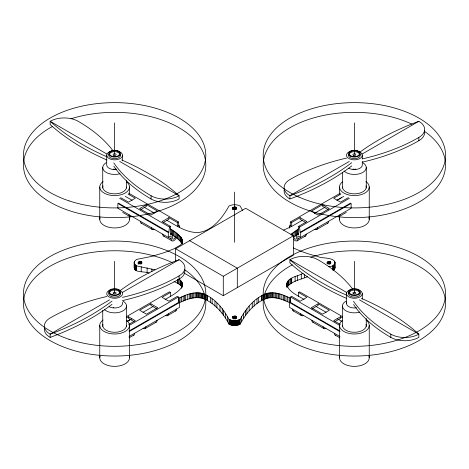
<?xml version="1.0" encoding="UTF-8"?>
<svg xmlns="http://www.w3.org/2000/svg" width="469" height="469" viewBox="0 0 469 469"><rect width="100%" height="100%" fill="white"/><g stroke="black" fill="none" stroke-linecap="round" stroke-linejoin="round"><path stroke-width="0.7" d="M303.138 273.327C298.003 276.417 287.116 277.097 286.817 284.853C289.056 292.48 298.149 295.452 304.105 299.574M170.581 228.972L176.491 232.999L181.286 237.613L182.236 239.876L182.33 241.512L181.767 243.517L180.612 244.959L174.028 248.758L164.783 252.48L151.886 256.361L136.467 259.445L134.427 261.497L134.427 263.865L136.456 265.911L154.952 269.804M333.137 270.478L334.872 268.327L334.719 266.351M176.344 237.625A3.963 2.286 -60 0 1 173.19 240.955A3.963 2.286 -60 0 1 171.109 239.026L117.854 208.277L117.854 203.423L168.307 232.554L168.869 232.231L169.426 227.049L170.505 226.427L170.505 234.523L171.507 233.943M175.318 236.493L175.254 237.05A1.964 1.137 -60 0 1 173.911 239.014A1.964 1.137 -60 0 1 172.574 238.598L172.51 234.723M339.937 336.496L289.479 307.365L289.479 302.511L290.041 302.188L290.604 297.012L291.677 296.39L300.09 301.245L306.902 297.305L298.495 292.451L298.495 296.496M340.424 193.105L290.604 221.872L290.041 226.404L289.479 226.081L289.479 228.163M138.208 262.376C141.228 267.57 144.475 258.683 138.208 262.376L138.144 264.059M232.671 207.837C235.684 213.037 238.932 204.144 232.671 207.837L232.671 209.227M232.671 316.909C235.684 322.109 238.932 313.216 232.671 316.909L232.671 318.299M327.133 262.376C330.147 267.57 333.395 258.683 327.133 262.376L327.133 263.76M134.427 266.351C132.944 273.726 145.472 270.795 149.148 273.198M287.192 287.163C291.718 280.743 300.934 279.688 307.699 276.616M165.065 299.568C170.517 295.98 190.244 287.186 178.853 279.084L178.853 283.944L181.204 285.85L181.954 287.163L181.954 282.309M228.972 324.173L228.972 319.319C222.986 308.057 213.465 296.261 200.568 293.055C193.398 291.953 186.381 294.567 180.02 297.633L180.02 302.487C186.609 299.269 193.961 296.666 201.383 298.02C213.794 301.86 223.15 312.981 228.972 324.173C232.389 325.973 236.745 325.961 240.175 324.179L240.175 319.325C246.161 308.063 255.687 296.267 268.579 293.055C276.165 291.888 283.516 294.866 290.188 298.149L290.188 302.312M240.175 324.179C246.161 312.917 255.687 301.121 268.579 297.909C275.754 296.807 282.772 299.421 289.127 302.487L289.127 297.633M328.593 266.609C331.694 267.523 336.877 264.047 334.25 260.746C329.736 257.041 322.531 258.8 317.273 256.367C309.1 254.286 301.045 251.601 293.436 247.943M290.979 234.389L298.589 228.972M298.589 233.826L293.916 236.898L293.916 232.038M146.486 204.695L139.674 208.629L150.883 215.101L157.701 211.167L146.486 204.695L146.486 206.313L140.911 209.532M179.521 227.465L179.521 226.081L178.959 226.404L178.396 221.872L177.323 222.494L168.91 217.639L162.098 221.573L170.505 226.427M163.335 222.476L168.91 219.258L168.91 217.639M175.635 261.708L175.635 248.758L245.715 208.3L293.365 235.813L293.365 255.236L223.285 295.693L183.789 272.888M109.57 299.849L50.154 334.151L50.154 337.387A235.614 136.033 0 0 0 112.009 304.317M122.21 292.55L179.094 259.709A19.821 11.444 0 0 1 179.094 275.895L179.094 279.131A166.694 96.239 0 0 1 122.421 300.6M349.317 161.43L289.906 195.731L289.906 198.973A235.614 136.033 0 0 0 351.762 165.903M361.962 154.131L418.846 121.289A19.821 11.444 0 0 1 418.846 137.476L418.846 140.712A166.694 96.239 0 0 1 362.174 162.18M126.542 316.593L169.426 291.829L170.505 292.451L170.505 296.496M126.659 317.771L128.459 316.727L135.277 320.661L128.67 324.478M150.883 303.783L139.674 310.255L146.486 314.189L157.701 307.717L150.883 303.783L150.883 305.401L157.08 308.977M170.505 292.451L162.098 297.305L168.91 301.245L177.323 296.39L178.396 297.012L178.959 302.188L179.521 302.511L179.521 307.365L129.063 336.496M290.604 221.872L291.677 222.494L300.09 217.639L306.902 221.573L298.495 226.427L298.495 234.523L297.493 233.943M322.514 204.695L311.299 211.167L318.117 215.101L329.326 208.629L322.514 204.695L322.514 206.313L328.089 209.532M340.934 194.06L333.723 198.217L340.541 202.157L348.35 197.648M289.479 226.081L290.739 225.355M127.064 321.47L131.865 318.697M337.135 200.187L343.742 196.37M127.222 321.417L131.003 319.231M142.986 312.313L153.082 306.486M302.276 220.348L291.138 226.72L283.575 230.115M314.259 213.43L324.976 207.245M336.959 200.327L341.373 197.777M129.204 325.41L178.396 297.012M298.495 226.427L299.574 227.049L349.393 198.287M175.635 248.758L223.285 276.27L293.365 235.813M129.133 330.956L178.959 302.188M299.574 227.049L300.131 232.231L350.589 203.1M129.063 331.642L179.521 302.511M300.131 232.231L300.693 232.554L351.146 203.423L351.146 208.277L297.891 239.026A3.963 2.286 60 0 1 293.682 239.401M129.045 337.85L133.853 335.077M145.062 328.599L156.277 322.127M167.486 315.655L175.898 310.8M297.07 240.843L305.477 235.989M316.692 229.511L327.901 223.039M339.116 216.567L346.321 212.404M298.495 292.451L299.574 291.829L342.458 316.593M318.117 303.783L311.299 307.717L322.514 314.189L329.326 310.255L318.117 303.783L318.117 305.401L311.92 308.977M342.341 317.771L340.541 316.727L333.723 320.661L340.33 324.478M334.966 321.564L340.541 318.345L340.541 316.727M228.972 319.319C232.389 321.118 236.745 321.107 240.175 319.325M180.02 297.633L178.959 298.149L178.959 303.003M174.011 281.453L178.853 283.944M305.665 222.476L300.09 219.258L300.09 217.639M107.038 154.131L50.154 121.289L50.154 124.525A235.614 136.033 0 0 0 106.955 160.029M119.683 161.43L179.094 195.731L179.094 198.973A19.821 11.444 0 0 1 151.065 198.973A166.694 96.239 0 0 1 113.791 166.12M346.79 292.55L289.906 259.709L289.906 262.945A235.614 136.033 0 0 0 346.702 298.448M359.43 299.849L418.846 334.151L418.846 337.387A19.821 11.444 0 0 1 390.818 337.387A166.694 96.239 0 0 1 353.544 304.539M128.576 193.105L178.396 221.872M128.066 194.06L135.277 198.217L128.459 202.157L120.65 197.648M178.261 225.355L179.521 226.081M125.258 196.37L132.205 200.327M144.188 207.245L154.278 213.073M166.894 220.354C176.655 225.794 186.949 233.122 198.698 232.477C212.633 230.695 222.646 217.516 228.972 206.032C232.401 204.244 236.757 204.244 240.181 206.038L242.561 210.487M316.083 306.491L326.178 312.313M337.135 318.697L341.936 321.47M119.607 198.287L169.426 227.049M290.604 297.012L339.796 325.41M189.652 240.667L237.302 268.18L237.302 287.603M118.411 203.1L168.869 232.231M290.041 302.188L339.867 330.956M289.479 302.511L339.937 331.642M122.679 212.404L129.884 216.567M141.099 223.039L152.308 229.511M163.523 235.989L171.93 240.843M293.102 310.8L301.514 315.655M312.723 322.127L323.938 328.599M335.147 335.077L339.955 337.85M134.034 321.564L128.459 318.345L128.459 316.727M170.581 233.826C174.638 236.44 179.064 239.084 181.708 243.229L181.708 238.369M293.682 236.493L293.746 237.05A1.964 1.137 60 0 0 295.089 239.014A1.964 1.137 60 0 0 296.426 238.598L296.49 234.723M353.544 301.303A166.694 96.239 0 0 0 390.818 334.151L390.818 337.387M369.244 186.996L369.244 219.363M369.244 325.416L369.244 357.783M366.266 167.574L366.266 188.04M366.266 318.416L366.266 326.459M362.303 155.274L362.303 158.745M362.303 161.518L362.303 164.988A7.926 4.579 0 0 1 357.407 169.215A7.926 4.579 0 0 1 348.772 168.224M362.303 293.694L362.303 299.245M354.376 122.907L354.376 154.559M354.376 261.327L354.376 292.973M346.444 293.694L346.444 303.402M342.481 172.692L342.481 188.04M342.481 305.993L342.481 326.459M339.509 186.996L339.509 194.189M339.509 215.763L339.509 219.363M339.509 325.416L339.509 357.783M334.96 262.277L334.96 267.934M334.872 261.884L334.872 268.327M334.719 261.497L334.719 268.719M334.514 264.246L334.514 269.1M334.25 264.61L334.25 269.464M333.934 264.967L333.934 269.822M333.559 265.302L333.559 270.156M333.137 265.624L333.137 269.781M332.673 265.911L332.673 270.074M330.762 262.101L330.762 263.484M330.446 261.86L330.446 263.941M330.035 261.679L330.035 263.76M329.56 261.567L329.56 263.648M329.045 261.526L329.045 264.299M328.535 261.567L328.535 263.648M328.054 261.679L328.054 263.76M327.643 261.86L327.643 263.941M327.327 262.101L327.327 263.484M304.369 274.259L304.369 277.73M301.286 274.007L301.286 278.862M300.693 232.554L300.693 237.408L297.891 235.79L297.891 239.026M297.651 229.534L297.651 234.389M297.364 275.62L297.364 280.48M296.854 230.021L296.854 234.875M296.009 230.566L296.009 235.426M295.118 231.182L295.118 236.036M295.118 276.599L295.118 281.453M292.656 232.999L292.656 235.772M291.73 278.234L291.73 283.088M291.677 222.494L291.677 226.539M291.7 233.773L291.7 235.162M291.226 278.522L291.226 283.376M290.293 279.09L290.293 283.944M289.092 279.946L289.092 284.8M288.535 280.398L288.535 285.252M287.943 280.995L287.943 285.85M287.638 281.4L287.638 286.26M287.638 296.941L287.638 301.796M287.38 281.84L287.38 286.694M287.192 282.309L287.192 286.471M286.987 282.913L286.987 287.069M286.881 283.387L286.911 286.864M286.817 283.845L286.817 286.928M285.979 296.215L285.979 301.069M284.636 295.663L284.636 300.518M283.575 295.241L283.575 300.096M281.863 294.608L281.863 299.462M279.952 293.957L279.952 298.817M278.867 293.653L278.867 298.507M277.988 293.442L277.988 298.296M276.675 293.201L276.675 298.055M275.414 293.019L275.414 297.874M274.066 292.896L274.066 297.751M272.976 292.838L272.976 297.698M272.213 292.832L272.213 297.686M271.24 292.838L271.24 297.698M270.449 292.879L270.449 297.733M269.616 292.937L269.616 297.792M268.579 293.055L268.579 297.909M267.764 293.166L267.764 298.02M267.008 293.313L267.008 298.167M266.298 293.488L266.298 298.343M265.266 293.829L265.266 298.689M264.487 294.151L264.487 299.005M262.998 294.849L262.998 299.703M262.019 295.388L262.019 300.242M261.514 295.675L261.514 300.535M258.683 297.645L258.683 302.499M256.994 298.941L256.994 303.795M254.198 301.204L254.198 306.058M252.24 302.98L252.24 307.834M249.15 306.058L249.15 310.912M246.911 308.649L246.911 313.503M245.51 310.425L245.51 315.279M243.54 313.181L243.54 318.035M241.576 316.575L241.576 321.429M239.671 319.582L239.671 324.437M239.12 319.829L239.12 324.683M238.539 320.04L238.539 324.894M237.918 320.227L237.918 325.081M237.285 320.38L237.285 325.234M236.622 320.497L236.622 325.351M236.499 207.837L236.499 209.227M236.499 316.909L236.499 318.299M236.3 207.562L236.3 208.951M236.3 316.634L236.3 318.023M235.989 207.327L235.989 209.409M235.989 316.399L235.989 318.48M235.948 320.585L235.948 325.439M235.579 207.146L235.579 209.227M235.579 316.217L235.579 318.99M235.262 320.638L235.262 325.492M235.098 207.028L235.098 209.11M235.098 316.1L235.098 318.879M234.582 192.114L234.582 242.303M234.582 316.065L234.582 318.838M234.576 320.655L234.576 325.509M234.072 207.028L234.072 209.11M234.072 316.1L234.072 318.879M233.884 320.632L233.884 325.486M233.591 207.146L233.591 209.227M233.591 316.217L233.591 318.99M233.199 320.585L233.199 325.439M233.181 207.327L233.181 209.409M233.181 316.399L233.181 318.48M232.87 207.562L232.87 209.643M232.87 316.634L232.87 318.023M232.524 320.497L232.524 325.351M231.862 320.38L231.862 325.234M231.229 320.227L231.229 325.081M230.607 320.04L230.607 324.894M230.027 319.829L230.027 324.683M229.476 319.582L229.476 324.437M227.571 316.569L227.571 321.423M225.601 313.175L225.601 318.029M223.637 310.414L223.637 315.274M223.285 276.27L223.285 295.693M222.236 308.637L222.236 313.491M220.002 306.052L220.002 310.906M216.907 302.974L216.907 307.828M214.949 301.192L214.949 306.052M212.152 298.929L212.152 303.783M210.464 297.633L210.464 302.487M207.632 295.675L207.632 300.535M207.128 295.388L207.128 300.242M206.149 294.849L206.149 299.703M204.666 294.157L204.666 299.011M203.88 293.829L203.88 298.689M202.848 293.488L202.848 298.343M202.139 293.313L202.139 298.167M201.383 293.166L201.383 298.02M200.568 293.055L200.568 297.915M199.53 292.937L199.53 297.792M198.698 292.879L198.698 297.733M197.906 292.838L197.906 297.698M196.933 292.832L196.933 297.686M196.171 292.838L196.171 297.698M195.081 292.896L195.081 297.751M193.732 293.019L193.732 297.879M192.472 293.201L192.472 298.055M191.159 293.442L191.159 298.296M190.279 293.653L190.279 298.507M189.195 293.957L189.195 298.817M187.283 294.608L187.283 299.462M185.577 295.241L185.577 300.096M184.51 295.663L184.51 300.518M183.168 296.215L183.168 301.069M182.33 240.503L182.347 242.332M182.33 283.845L182.33 285.926M182.236 239.876L182.236 241.957M182.265 283.387L182.265 286.166M182.16 242.444L182.16 243.833M182.16 282.913L182.16 287.069M182.019 239.102L182.019 243.956M181.767 281.84L181.767 286.694M181.708 286.987L181.708 288.371M181.509 281.4L181.509 286.254M181.509 296.941L181.509 301.796M181.286 237.613L181.286 242.467M181.204 280.995L181.204 285.85M180.928 237.103L180.928 241.963M180.612 280.398L180.612 285.252M180.389 236.476L180.389 241.336M180.055 279.946L180.055 284.8M179.269 235.374L179.269 240.228M178.167 234.389L178.167 239.243M177.921 279.219L177.921 283.376M177.446 233.773L177.446 238.627M177.417 279.618L177.417 283.088M177.323 222.494L177.323 226.539M176.491 232.999L176.491 237.853M175.23 232.038L175.23 236.898M174.028 231.182L174.028 236.036M173.137 230.566L173.137 235.426M172.287 230.021L172.287 234.875M171.502 229.534L171.502 234.389M171.109 239.026L171.109 235.79L168.307 237.408L168.307 232.554M151.874 268.989L151.874 271.768M113.791 162.884A166.694 96.239 0 0 0 151.065 195.731L151.065 198.973M147.102 267.858L147.102 272.712M141.843 262.101L141.843 263.484M141.527 261.86L141.527 263.941M141.216 266.72L141.216 271.574M141.116 261.679L141.116 263.76M140.636 261.567L140.636 263.648M140.125 261.526L140.125 263.607M139.61 261.567L139.61 263.648M139.135 261.679L139.135 263.76M138.724 261.86L138.724 263.941M138.408 262.101L138.408 263.484M136.456 265.911L136.456 270.765M136.01 265.624L136.01 270.478M135.588 265.302L135.588 270.156M135.219 264.967L135.219 269.822M134.896 264.61L134.896 269.464M134.632 264.246L134.632 269.1M134.427 263.865L134.427 268.719M134.275 261.884L134.281 268.327M134.187 262.277L134.193 267.928M129.491 186.996L129.491 194.189M129.491 215.763L129.491 219.363M129.491 325.416L129.491 357.783M126.519 180.729L126.519 188.04M126.519 305.993L126.519 326.459M122.556 155.274L122.556 160.826M114.624 122.907L114.624 154.559M114.624 261.327L114.624 292.973M106.698 155.274L106.698 164.988A7.926 4.579 0 0 0 116.675 169.409M102.734 167.574L102.734 188.04M102.734 310.378L102.734 326.459M99.756 186.996L99.756 219.363M99.756 325.416L99.756 357.783M390.818 334.151A19.821 11.444 0 0 0 418.846 334.151A235.614 136.033 0 0 0 361.406 298.372M310.736 257.188A91.174 52.639 0 0 1 445.392 300.33A91.174 52.639 0 0 1 320.374 352.248A91.174 52.639 0 0 1 292.357 264.821M352.571 288.91A166.694 96.239 0 0 0 317.935 259.709A19.821 11.444 0 0 0 289.906 259.709A235.614 136.033 0 0 0 346.702 295.212M360.122 292.808A5.945 3.435 0 0 1 354.376 297.129A5.945 3.435 0 0 1 348.631 292.808M358.339 289.731A7.926 4.579 0 0 1 360.45 296.637A7.926 4.579 0 0 1 348.303 296.637A7.926 4.579 0 0 1 350.413 289.731M356.428 307.828A7.926 4.579 0 0 1 346.72 302.218M349.223 293.049A5.153 2.978 0 0 1 354.376 290.071A5.153 2.978 0 0 1 359.53 293.049M355.86 307.482A2.972 1.718 0 0 1 355.144 307.652M359.776 312.108A11.895 6.865 0 0 1 344.756 310.032A11.895 6.865 0 0 1 345.964 301.139M303.496 315.461A3.963 2.286 -60 0 1 300.693 313.843M335.728 335.253A3.963 2.286 -60 0 1 334.327 333.26M325.92 328.406A3.963 2.286 -60 0 1 323.118 326.787M313.304 322.309A3.963 2.286 -60 0 1 311.903 320.315M293.682 310.982A3.963 2.286 -60 0 1 292.281 308.983M368.956 356.106A14.867 8.583 0 0 1 354.863 366.359A14.867 8.583 0 0 1 339.638 356.663M366.084 324.22A11.895 6.865 0 0 1 355.414 332.251A11.895 6.865 0 0 1 342.481 325.416M365.926 320.01A14.867 8.583 0 0 1 364.706 331.589A14.867 8.583 0 0 1 344.627 331.894A14.867 8.583 0 0 1 342.347 320.368M418.846 137.476A166.694 96.239 0 0 1 362.174 158.944M360.286 151.886A235.614 136.033 0 0 1 418.846 121.289M424.404 130.828A19.821 11.444 0 0 1 418.846 140.712M424.416 131.285A91.174 52.639 0 0 1 375.663 216.168A91.174 52.639 0 0 1 265.466 153.322A91.174 52.639 0 0 1 411.882 124.138M346.579 158.082A166.694 96.239 0 0 0 289.906 179.551A19.821 11.444 0 0 0 289.906 195.731A235.614 136.033 0 0 0 351.762 162.661M289.906 198.973A19.821 11.444 0 0 1 284.343 189.089M360.122 154.389A5.945 3.435 0 0 1 354.376 158.71A5.945 3.435 0 0 1 348.631 154.389M357.085 150.971A7.926 4.579 0 0 1 360.737 158.006A7.926 4.579 0 0 1 348.016 158.006A7.926 4.579 0 0 1 351.668 150.971M349.223 154.629A5.153 2.978 0 0 1 354.376 151.651A5.153 2.978 0 0 1 359.53 154.629M355.86 169.063A2.972 1.718 0 0 1 352.887 169.063M362.783 162.72A11.895 6.865 0 0 1 361.617 173.02A11.895 6.865 0 0 1 344.076 171.009M306.298 234.172A3.963 2.286 60 0 1 304.897 236.165M339.937 214.755A3.963 2.286 60 0 1 337.135 216.373M328.722 221.227A3.963 2.286 60 0 1 327.321 223.221M317.513 227.7A3.963 2.286 60 0 1 314.705 229.318M368.956 217.686A14.867 8.583 0 0 1 354.863 227.94A14.867 8.583 0 0 1 339.638 218.243M366.084 185.8A11.895 6.865 0 0 1 355.414 193.838A11.895 6.865 0 0 1 342.481 186.996M365.926 181.591A14.867 8.583 0 0 1 364.706 193.169A14.867 8.583 0 0 1 344.627 193.474A14.867 8.583 0 0 1 342.347 181.954M113.217 151.012A166.694 96.239 0 0 0 78.182 121.289A19.821 11.444 0 0 0 50.154 121.289A235.614 136.033 0 0 0 106.955 156.793M70.983 118.768A91.174 52.639 0 0 1 205.645 161.911A91.174 52.639 0 0 1 80.627 213.829A91.174 52.639 0 0 1 52.61 126.401M151.065 195.731A19.821 11.444 0 0 0 179.094 195.731A235.614 136.033 0 0 0 121.653 159.952M120.369 154.389A5.945 3.435 0 0 1 114.624 158.71A5.945 3.435 0 0 1 108.878 154.389M117.332 150.971A7.926 4.579 0 0 1 120.984 158.006A7.926 4.579 0 0 1 108.263 158.006A7.926 4.579 0 0 1 111.915 150.971M109.47 154.629A5.153 2.978 0 0 1 114.624 151.651A5.153 2.978 0 0 1 119.777 154.629M116.113 169.063A2.972 1.718 0 0 1 113.14 169.063M120.029 173.694A11.895 6.865 0 0 1 105.003 171.613A11.895 6.865 0 0 1 106.217 162.72M131.865 216.373A3.963 2.286 -60 0 1 129.063 214.755M141.679 223.221A3.963 2.286 -60 0 1 140.278 221.227M154.295 229.318A3.963 2.286 -60 0 1 151.487 227.7M164.103 236.165A3.963 2.286 -60 0 1 162.702 234.172M129.362 218.243A14.867 8.583 0 0 1 114.137 227.94A14.867 8.583 0 0 1 100.044 217.686M126.519 186.996A11.895 6.865 0 0 1 113.586 193.838A11.895 6.865 0 0 1 102.916 185.8M126.653 181.954A14.867 8.583 0 0 1 124.373 193.474A14.867 8.583 0 0 1 104.294 193.169A14.867 8.583 0 0 1 103.074 181.591M106.826 296.502A166.694 96.239 0 0 0 50.154 317.97A19.821 11.444 0 0 0 50.154 334.151A235.614 136.033 0 0 0 112.009 301.08M50.154 337.387A19.821 11.444 0 0 1 44.596 327.509M184.669 269.704A91.174 52.639 0 0 1 135.91 354.587A91.174 52.639 0 0 1 25.719 291.741A91.174 52.639 0 0 1 172.135 262.558M179.094 275.895A166.694 96.239 0 0 1 122.421 297.364M120.539 290.305A235.614 136.033 0 0 1 179.094 259.709M184.657 269.247A19.821 11.444 0 0 1 179.094 279.131M120.369 292.808A5.945 3.435 0 0 1 114.624 297.129A5.945 3.435 0 0 1 108.878 292.808M122.28 302.218A7.926 4.579 0 0 1 118.587 307.371A7.926 4.579 0 0 1 109.019 306.644M118.587 289.731A7.926 4.579 0 0 1 120.697 296.637A7.926 4.579 0 0 1 108.55 296.637A7.926 4.579 0 0 1 110.661 289.731M109.47 293.049A5.153 2.978 0 0 1 114.624 290.071A5.153 2.978 0 0 1 119.777 293.049M113.856 307.652A2.972 1.718 0 0 1 113.14 307.482M123.036 301.139A11.895 6.865 0 0 1 121.864 311.439A11.895 6.865 0 0 1 104.323 309.429M168.307 313.843A3.963 2.286 60 0 1 165.504 315.461M134.673 333.26A3.963 2.286 60 0 1 133.272 335.253M145.882 326.787A3.963 2.286 60 0 1 143.08 328.406M157.097 320.315A3.963 2.286 60 0 1 155.696 322.309M176.719 308.983A3.963 2.286 60 0 1 175.318 310.982M129.362 356.663A14.867 8.583 0 0 1 114.137 366.359A14.867 8.583 0 0 1 100.044 356.106M126.519 325.416A11.895 6.865 0 0 1 113.586 332.251A11.895 6.865 0 0 1 102.916 324.22M126.653 320.368A14.867 8.583 0 0 1 124.373 331.894A14.867 8.583 0 0 1 104.294 331.589A14.867 8.583 0 0 1 103.074 320.01M308.79 339.28A91.174 52.639 0 0 0 445.55 293.694A91.174 52.639 0 0 0 308.79 248.107A91.174 52.639 0 0 0 308.79 339.28M351.404 295.048A5.945 3.435 0 0 0 360.321 292.076A5.945 3.435 0 0 0 351.404 289.103A5.945 3.435 0 0 0 351.404 295.048M351.797 294.655A5.153 2.978 0 0 0 359.53 292.076A5.153 2.978 0 0 0 351.797 289.502A5.153 2.978 0 0 0 351.797 294.655M353.327 293.653A1.489 0.856 0 0 0 355.813 293.272A1.489 0.856 0 0 0 353.989 292.216A1.489 0.856 0 0 0 353.327 293.653M298.87 197.039A91.174 52.639 0 0 0 444.77 162.145A91.174 52.639 0 0 0 319.483 106.645A91.174 52.639 0 0 0 298.87 197.039M350.173 156.083A5.945 3.435 0 0 0 360.122 154.547A5.945 3.435 0 0 0 352.835 150.344A5.945 3.435 0 0 0 350.173 156.083M350.73 155.761A5.153 2.978 0 0 0 359.354 154.43A5.153 2.978 0 0 0 353.04 150.784A5.153 2.978 0 0 0 350.73 155.761M353.632 155.374A1.489 0.856 0 0 0 355.86 154.629A1.489 0.856 0 0 0 353.632 153.885A1.489 0.856 0 0 0 353.632 155.374M69.037 200.861A91.174 52.639 0 0 0 205.797 155.274A91.174 52.639 0 0 0 69.037 109.687A91.174 52.639 0 0 0 69.037 200.861M111.651 156.628A5.945 3.435 0 0 0 120.568 153.656A5.945 3.435 0 0 0 111.651 150.684A5.945 3.435 0 0 0 111.651 156.628M112.05 156.236A5.153 2.978 0 0 0 119.777 153.656A5.153 2.978 0 0 0 112.05 151.082A5.153 2.978 0 0 0 112.05 156.236M113.879 155.374A1.489 0.856 0 0 0 116.113 154.629A1.489 0.856 0 0 0 113.879 153.885A1.489 0.856 0 0 0 113.879 155.374M69.037 339.28A91.174 52.639 0 0 0 205.797 293.694A91.174 52.639 0 0 0 69.037 248.107A91.174 52.639 0 0 0 69.037 339.28M111.651 295.048A5.945 3.435 0 0 0 120.568 292.076A5.945 3.435 0 0 0 111.651 289.103A5.945 3.435 0 0 0 111.651 295.048M112.05 294.655A5.153 2.978 0 0 0 119.777 292.076A5.153 2.978 0 0 0 112.05 289.502A5.153 2.978 0 0 0 112.05 294.655M113.574 293.653A1.489 0.856 0 0 0 116.06 293.272A1.489 0.856 0 0 0 114.243 292.216A1.489 0.856 0 0 0 113.574 293.653"/></g></svg>
